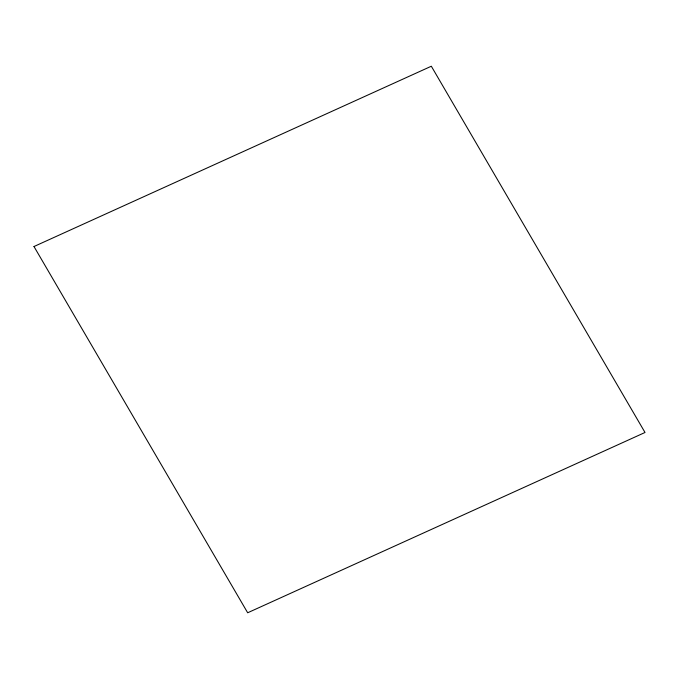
<?xml version="1.0" encoding="UTF-8"?>
<svg xmlns="http://www.w3.org/2000/svg" width="679" height="679" viewBox="0 0 679 679"><rect width="100%" height="100%" fill="white"/><g stroke="black" fill="none" stroke-linecap="round" stroke-linejoin="round"><path stroke-width="1.02" d="M33.984 246.519L247.674 612.772L645.016 432.481L431.326 66.228L33.984 246.519"/></g></svg>
